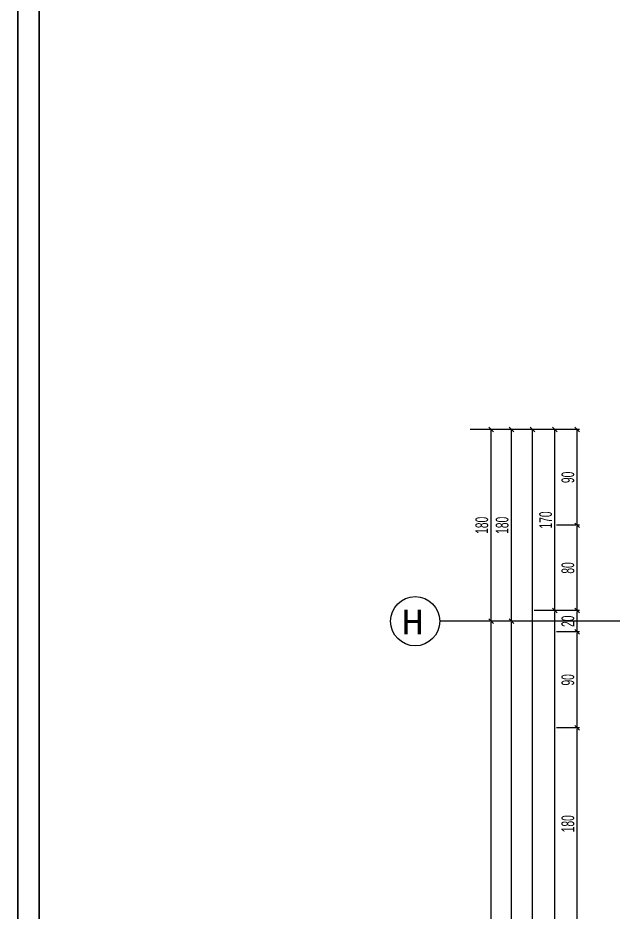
# Model space of a CAD drawing. Header units: inches. Extents: x -7543 to -822, y 102837 to 190349.
# Drawn here: x -830.1704 to -830.0586, y 102837.1038 to 102837.2717 of the extents above; entities that cross this region are included whole.
import ezdxf

# ---------------------------------------------------------------- set-up
doc = ezdxf.new("R2010")
doc.units = ezdxf.units.IN
doc.header["$MEASUREMENT"] = 0
doc.linetypes.add('DASHDOTX2', pattern=[2, 1, -0.5, 0, -0.5])
doc.layers.add('AKS', color=1, linetype='Continuous', lineweight=25)
doc.layers.add('ICOL', color=55, linetype='Continuous', lineweight=25)
doc.layers.add('DUVAR', color=7, linetype='Continuous', lineweight=35, true_color=0xfc4642)
doc.styles.add('ISIM', font='monos.ttf', dxfattribs={"width": 1.1, "height": 200})
doc.styles.add('OLCU', font='tromand.shx', dxfattribs={"width": 0.6, "height": 12})

# ---------------------------------------------------------------- blocks, each defined once
blk = doc.blocks.new('D')
at = {"layer": 'ICOL'}
for p, q in [((2.8, 2.8), (-2.8, -2.8)), ((0, 3), (0, -25))]:
    blk.add_line(p, q, dxfattribs=at)
blk = doc.blocks.new('E')
at = {"layer": 'ICOL'}
for p, q in [((0, -3), (0, 25)), ((-2.8, -2.8), (2.8, 2.8))]:
    blk.add_line(p, q, dxfattribs=at)

msp = doc.modelspace()

# ---------------------------------------------------------------- linework, layer by layer
at = {"layer": 'AKS', "linetype": 'DASHDOTX2', "ltscale": 10}
msp.add_line((-829.72053, 102837.15843), (-830.09114, 102837.15843), dxfattribs=at)
at = {"layer": 'AKS', "color": 0}
msp.add_circle((-830.09576, 102837.15843), 0.00462, dxfattribs=at)
at = {"layer": 'DUVAR'}
for p, q in [((-830.17036, 102836.66908), (-830.17036, 102837.43546)), ((-830.17036, 102836.66908), (-830.17036, 102837.43546)), ((-830.16636, 102836.66908), (-830.16636, 102837.43546)), ((-830.16636, 102836.66908), (-830.16636, 102837.43546))]:
    msp.add_line(p, q, dxfattribs=at)
at = {"layer": 'ICOL'}
for p, q in [((-830.08152, 102837.15859), (-830.08152, 102837.19427)), ((-830.0777, 102837.15859), (-830.0777, 102837.19427)), ((-830.07372, 102836.77659), (-830.07372, 102837.19427)), ((-830.06954, 102837.16059), (-830.06954, 102837.19427)), ((-830.06536, 102837.17659), (-830.06536, 102837.19427)), ((-830.06536, 102837.16059), (-830.06536, 102837.17627)), ((-830.06954, 102836.81059), (-830.06954, 102837.16027)), ((-830.06536, 102837.15659), (-830.06536, 102837.16027)), ((-830.08152, 102836.81259), (-830.08152, 102837.15827)), ((-830.0777, 102837.01359), (-830.0777, 102837.15827)), ((-830.06536, 102837.13859), (-830.06536, 102837.15627)), ((-830.06536, 102837.10259), (-830.06536, 102837.13827))]:
    msp.add_line(p, q, dxfattribs=at)

# ---------------------------------------------------------------- block references
at = {"layer": 'ICOL', "xscale": 0.000155999994603917, "yscale": 0.000155999994603917, "zscale": 0.000155999994603917}
for name, p, rotation in [('E', (-830.08152, 102837.19443), 90), ('E', (-830.0777, 102837.19443), 90), ('E', (-830.07372, 102837.19443), 90), ('E', (-830.06954, 102837.19443), 90), ('E', (-830.06536, 102837.19443), 90), ('D', (-830.06536, 102837.17643), 270), ('E', (-830.06536, 102837.17643), 90), ('D', (-830.06954, 102837.16043), 270), ('E', (-830.06954, 102837.16043), 90), ('D', (-830.06536, 102837.16043), 270), ('E', (-830.06536, 102837.16043), 90), ('D', (-830.08152, 102837.15843), 270), ('E', (-830.08152, 102837.15843), 90), ('D', (-830.0777, 102837.15843), 270), ('E', (-830.0777, 102837.15843), 90), ('D', (-830.06536, 102837.15643), 270), ('E', (-830.06536, 102837.15643), 90), ('D', (-830.06536, 102837.13843), 270), ('E', (-830.06536, 102837.13843), 90)]:
    msp.add_blockref(name, p, dxfattribs=dict(at, rotation=rotation))

# ---------------------------------------------------------------- texts
at = {"layer": 'AKS', "style": 'ISIM', "width": 1.1}
msp.add_text('H', height=0.00462, dxfattribs=at).set_placement((-830.09839, 102837.15598))
at = {"layer": 'ICOL', "char_height": 0.0024, "attachment_point": 5, "rotation": 90, "style": 'OLCU'}
for s, insert in [('\\A1;90', (-830.06709, 102837.18543)), ('\\A1;180', (-830.08325, 102837.17643)), ('\\A1;180', (-830.07943, 102837.17643)), ('\\A1;170', (-830.07127, 102837.17743)), ('\\A1;80', (-830.06709, 102837.16843)), ('\\A1;20', (-830.06709, 102837.15843)), ('\\A1;90', (-830.06709, 102837.14743)), ('\\A1;180', (-830.06709, 102837.12043))]:
    msp.add_mtext(s, dxfattribs=dict(at, insert=insert))

doc.saveas('drawing.dxf')
